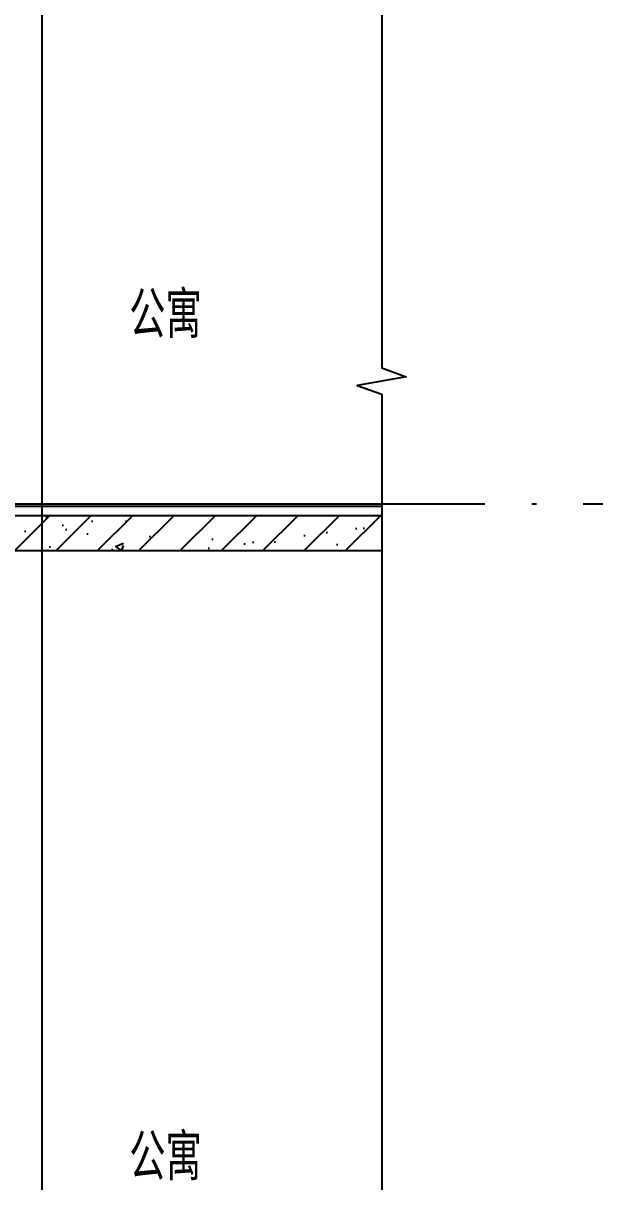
# Model space of a CAD drawing. Header units: millimetres. Extents: x 12351878 to 12381578, y 696206 to 738256.
# Drawn here: x 12358855 to 12361334, y 708835 to 713787 of the extents above; entities that cross this region are included whole.
import ezdxf

# ---------------------------------------------------------------- set-up
doc = ezdxf.new("R2010")
doc.units = ezdxf.units.MM
doc.header["$LTSCALE"] = 1000
doc.linetypes.add('DOTE', pattern=[2.4200000000000004, 2, -0.2, 0.02, -0.2])
for name, color, linetype in [('A-ANNO-SYMB', 3, 'Continuous'), ('A-WALL', 5, 'Continuous'), ('A-WALL-PATT', 8, 'Continuous'), ('DOTE', 16, 'DOTE'), ('GZDI-J建筑-立面-后可见线', 252, 'Continuous'), ('PUB_TEXT', 7, 'Continuous'), ('SURFACE', 6, 'Continuous'), ('SYMBOL', 7, 'Continuous')]:
    doc.layers.add(name, color=color, linetype=linetype)
doc.styles.add('宋体', font='', dxfattribs={"width": 0.65})
doc.styles.get('宋体').set_extended_font_data('SimSun')

# ---------------------------------------------------------------- blocks, each defined once
blk = doc.blocks.new('bnc01')
at = {"layer": 'GZDI-J建筑-立面-后可见线'}
blk.add_line((5337.000006243587, 2705.854549156735, -1.411681554184574e-08), (5336.999944936484, -3.629771526902914e-05, 6.41753533369835e-08), dxfattribs=at)
blk = doc.blocks.new('apqs01')
at = {"layer": 'A-WALL-PATT'}
h = blk.add_hatch(dxfattribs=at)
h.set_pattern_fill('钢筋混凝土', color=256, scale=50, style=0)
h.set_pattern_definition([(45, (0, 0), (-88.38834764831843, 88.38834764831844), []), (49.99999999999999, (0, 0), (358.6300913003767, -31.37606749129755), [37.5, -412.5]), (355, (0, 0), (-69.3756668065, 376.0960668500059), [30, -330]), (100.4514, (29.88584, -2.61467), (289.2546908570108, 344.7197710304768), [31.870095, -350.571056]), (46.18420000000002, (0, 100), (533.6205243128222, -82.75950716450905), [56.24999999999999, -618.7499999999999]), (96.6356, (44.4683725, 93.1033465), (467.3313527743517, 487.0589354502209), [47.805144, -525.8565]), (351.1842, (0, 100), (467.3309725668136, 487.0593004626623), [45, -495]), (21, (50, 75), (298.4535260592309, -201.3094453326694), [37.5, -412.5]), (326.0000000000001, (50, 75), (121.6576659607909, 362.5750225234265), [30, -330]), (71.4514, (74.8711165, 58.224197), (420.111314290745, 161.2652483549762), [31.870095, -350.571056]), (37.50000000000001, (0, 0), (6.079927658645334, 166.4469269156558), [0, -326, 0, -335, 0, -331.25]), (7.499999999999999, (0, 0), (131.5347687210743, 197.2058559411801), [0, -191, 0, -318.5, 0, -126.25]), (327.5, (-111.5, 0), (266.9112180862045, -11.27743586718988), [0, -125, 0, -390, 0, -517.5]), (317.5, (-161.5, 0), (291.5930846711931, 50.05249116615887), [0, -162.5, 0, -259, 0, -367.5])])
h.paths.add_polyline_path([(3736.999994784594, 2710.571656933404), (4136.999994784594, 2560.571656933404), (6790.499994784594, 2560.571656933404), (6790.499994784594, 2710.571656933404)])
at = {"layer": 'A-WALL'}
for p, q in [((3736.999994784594, 2710.571656933404), (6790.499994784594, 2710.571656933404)), ((6790.499994784594, 2710.571656933404), (6790.499994784594, 2560.571656933404)), ((4136.999994784594, 2560.571656933404), (6790.499994784594, 2560.571656933404))]:
    blk.add_line(p, q, dxfattribs=at)
at = {"layer": 'GZDI-J建筑-立面-后可见线'}
for p, q in [((5336.999959552661, 4709.328978255973, -1.445399045143932e-08), (5337.000006243587, 2705.854622696177, -1.411681554184574e-08)), ((5337.000006243587, 2705.854549156735, -1.411681554184574e-08), (5336.999944936484, -3.629771526902914e-05, 6.41753533369835e-08))]:
    blk.add_line(p, q, dxfattribs=at)
at = {"layer": 'SURFACE', "elevation": 5.176894548983447e-10}
for points in [[(3426.99998813495, 2760.571656933404), (6790.499994784594, 2760.571656933404)], [(3426.99998813495, 2750.571656933404), (6790.499994784594, 2750.571656933404)]]:
    blk.add_lwpolyline(points, dxfattribs=at)

msp = doc.modelspace()

# ---------------------------------------------------------------- linework, layer by layer
at = {"layer": 'A-ANNO-SYMB'}
msp.add_lwpolyline([(12360388, 722732), (12360388, 712314), (12360493, 712275.783125402), (12360283, 712238.7544594533), (12360388, 712201.5), (12360388, 701783.5)], dxfattribs=at)
at = {"layer": 'DOTE'}
msp.add_line((12353989.5, 711733.5), (12361333.5, 711733.5), dxfattribs=at)

# ---------------------------------------------------------------- block references
at = {"layer": 'SYMBOL'}
for name, p in [('bnc01', (12353597.50000522, 712572.9283430666)), ('apqs01', (12353597.50000522, 708972.9283430666)), ('apqs01', (12353597.50000522, 708972.9283430666)), ('apqs01', (12353597.50000522, 705372.9283430666))]:
    msp.add_blockref(name, p, dxfattribs=at)

# ---------------------------------------------------------------- texts
at = {"layer": 'PUB_TEXT', "style": '宋体', "width": 0.65}
for p in [(12359308.32278481, 712460.6329113925), (12359308.32278481, 708860.6329113925)]:
    msp.add_text('公寓', height=175, dxfattribs=at).set_placement(p)

doc.saveas('drawing.dxf')
